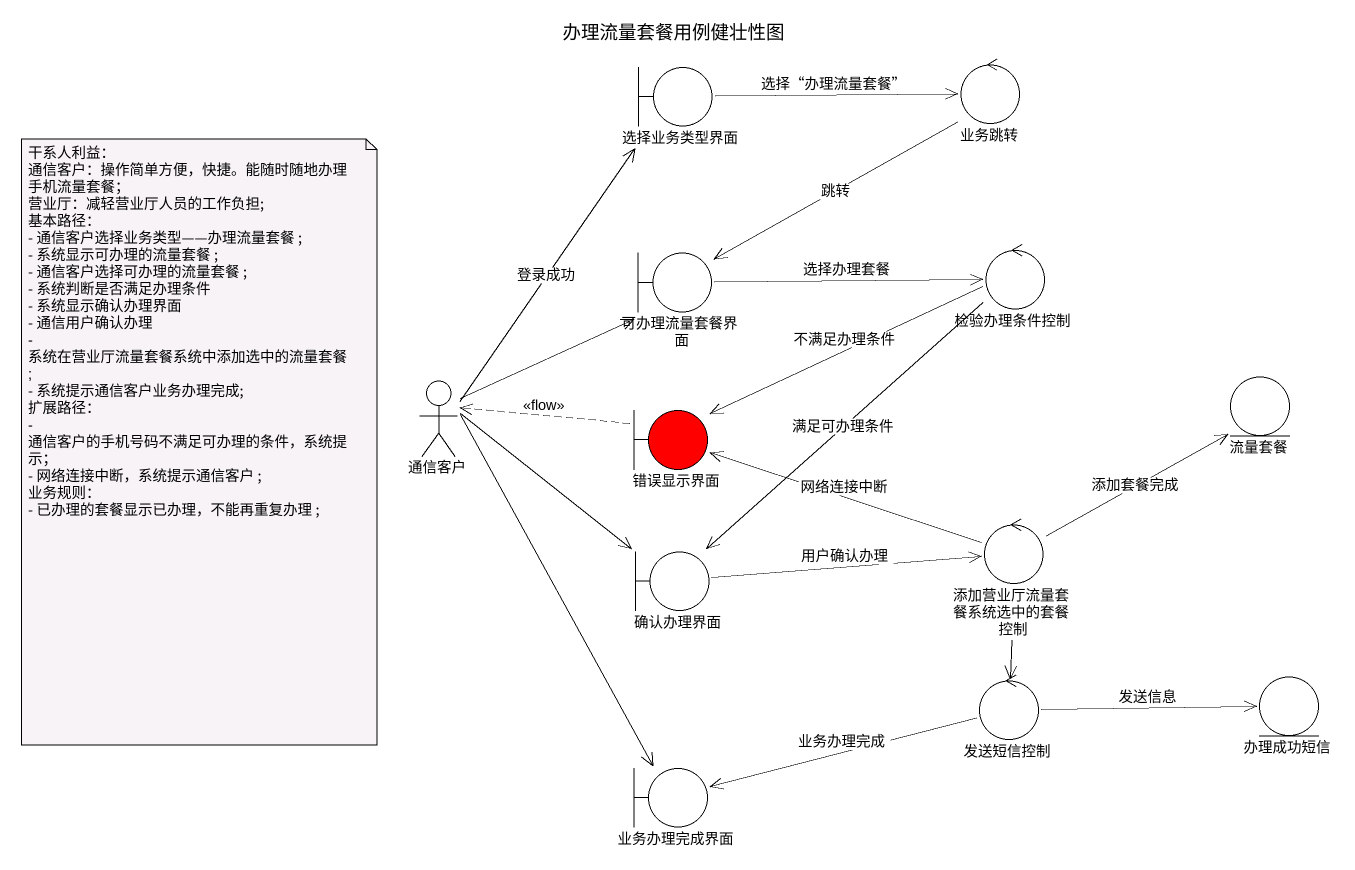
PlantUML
@startuml
title 办理流量套餐用例健壮性图
boundary 选择业务类型界面
control 业务跳转
boundary 可办理流量套餐界面
control 检验办理条件控制
actor 通信客户
boundary 错误显示界面 #FF0000
entity 流量套餐
control 添加营业厅流量套餐系统选中的套餐控制
boundary 确认办理界面
control 发送短信控制
entity 办理成功短信
boundary 业务办理完成界面
选择业务类型界面 -right-> 业务跳转 : 选择“办理流量套餐”
业务跳转 --> 可办理流量套餐界面 : 跳转
可办理流量套餐界面 -right-> 检验办理条件控制 : 选择办理套餐
检验办理条件控制 -left-> 错误显示界面 : 不满足办理条件
检验办理条件控制 --> 确认办理界面 : 满足可办理条件
通信客户 -up-> 选择业务类型界面 : 登录成功
通信客户 -up-> 可办理流量套餐界面
通信客户 --> 确认办理界面
通信客户 --> 业务办理完成界面
错误显示界面 .left.> 通信客户 : <<flow>>
添加营业厅流量套餐系统选中的套餐控制 -left-> 错误显示界面 : 网络连接中断
添加营业厅流量套餐系统选中的套餐控制 -up-> 流量套餐 : 添加套餐完成
添加营业厅流量套餐系统选中的套餐控制 --> 发送短信控制
确认办理界面 -right-> 添加营业厅流量套餐系统选中的套餐控制 : 用户确认办理
发送短信控制 -right-> 办理成功短信 : 发送信息
发送短信控制 -left-> 业务办理完成界面 : 业务办理完成
note as N1
  干系人利益：
  通信客户：操作简单方便，快捷。能随时随地办理手机流量套餐；
  营业厅：减轻营业厅人员的工作负担;
  基本路径：
  - 通信客户选择业务类型——办理流量套餐 ;
  - 系统显示可办理的流量套餐 ;
  - 通信客户选择可办理的流量套餐 ;
  - 系统判断是否满足办理条件
  - 系统显示确认办理界面
  - 通信用户确认办理
  - 系统在营业厅流量套餐系统中添加选中的流量套餐 ;
  - 系统提示通信客户业务办理完成;
  扩展路径：
  - 通信客户的手机号码不满足可办理的条件，系统提示；
  - 网络连接中断，系统提示通信客户 ;
  业务规则：
  - 已办理的套餐显示已办理，不能再重复办理 ;
end note
@enduml
